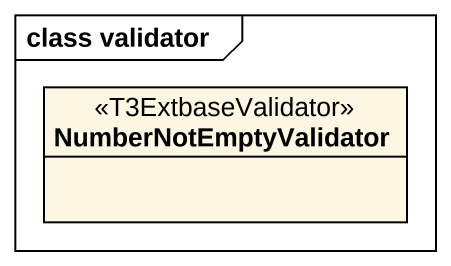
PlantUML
@startuml
mainframe class validator
hide circle
hide empty members
class NumberNotEmptyValidator <<T3ExtbaseValidator>>
@enduml
